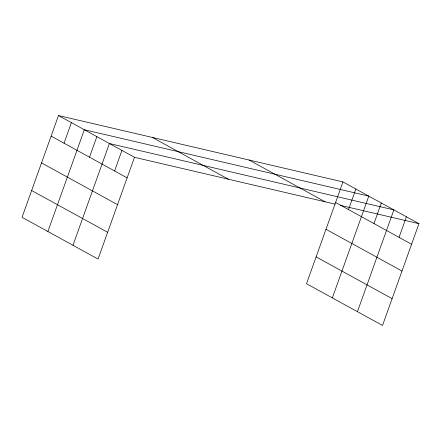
<?xml version="1.0" encoding="UTF-8"?>
<svg xmlns="http://www.w3.org/2000/svg" width="441" height="441" viewBox="0 0 441 441"><rect width="100%" height="100%" fill="white"/><g stroke="black" fill="none" stroke-linecap="round" stroke-linejoin="round"><path stroke-width="0.66" d="M58.488 115.542L22.05 217.314L98.045 259.082L134.483 157.305L58.488 115.542L342.955 181.918L418.95 223.686L382.512 325.458L306.517 283.695L342.955 181.918M64.05 143.204L71.409 122.642M47.887 231.514L84.33 129.742L368.792 196.118L332.354 297.895M89.506 157.194L96.866 136.633M72.969 245.301L109.407 143.523L393.874 209.899L357.43 311.677M114.583 170.976L121.948 150.414M348.511 209.58L355.876 189.018M373.968 223.57L381.333 203.009M399.05 237.357L406.409 216.796M134.483 157.305L335.132 204.128M340.496 205.379L418.95 223.686M335.595 202.48L411.585 244.248M249.082 160.017L325.078 201.78M325.998 229.281L401.994 271.044M152.365 137.449L228.361 179.211M316.109 256.894L392.104 298.656M51.128 136.104L127.124 177.866M41.531 162.905L117.526 204.668M31.647 190.518L107.643 232.28"/></g></svg>
